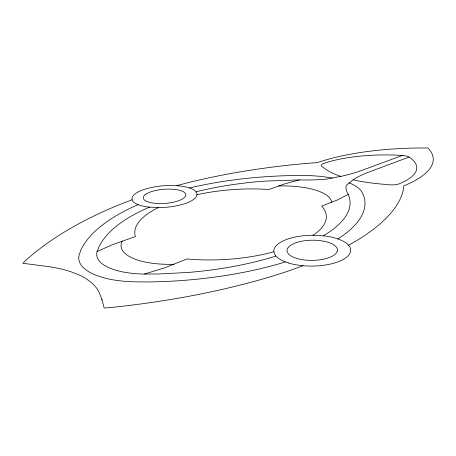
<?xml version="1.0" encoding="UTF-8"?>
<svg xmlns="http://www.w3.org/2000/svg" width="456" height="456" viewBox="0 0 456 456"><rect width="100%" height="100%" fill="white"/><g stroke="black" fill="none" stroke-linecap="round" stroke-linejoin="round"><path stroke-width="0.68" d="M275.937 255.998L270.967 257.583A166.696 58.015 -4.1 0 1 188.698 272.409L159.053 273.97L144.398 274.05A61.851 23.923 -5.1 0 1 97.105 251.507L99.311 246.035L102.452 240.705L106.476 235.53A187.251 74.698 -1.5 0 1 145.857 208.745L149.574 207.166M353.121 179.789L357.071 180.656A81.06 24.225 0.9 0 0 381.222 184.047L388.854 184.771A10.157 3.283 0.9 0 0 400.459 183.284L404.791 181.243A83.442 25.838 -0.4 0 0 411.529 158.853L409.055 157.058L368.727 172.146A128.546 43.132 2.9 0 0 353.816 179.333L346.281 185.313A92.22 30.147 2 0 0 348.27 194.307L349.644 198.394L350.145 202.612L349.723 206.938A165.539 57.353 -3.9 0 1 326.41 233.934L323.224 235.803M312.998 235.25L314.8 234.07A97.863 35.557 -2.9 0 0 321.685 206.083L337.822 199.819L348.27 194.307M337.799 238.904L340.182 237.451A189.571 65.67 -4.1 0 0 363.506 195.242L361.75 191.725A63.868 21.831 -1.1 0 0 350.453 183.403L348.977 182.827M288.238 262.924A38.447 15.407 -0.7 0 0 334.465 263.026A38.447 15.407 -0.7 0 0 348.561 245.237L358.342 239.622A319.2 101.585 -5.7 0 0 403.56 188.402L403.691 185.917A141.126 42.414 -1.3 0 0 430.407 150.919L427.984 147.961L417.645 147.995A166.913 56.419 2.2 0 0 317.279 162.621L310.542 163.094A473.681 229.225 3.7 0 0 188.807 182.474L176.575 185.677M97.105 251.507L113.544 244.251L135.386 236.618A99.972 37.147 -2.8 0 1 156.385 208.609L158.488 207.605M138.162 204.67L135.341 205.85A215.825 86.914 -1.3 0 0 80.843 250.144L79.11 255.024A74.972 29.104 -5.3 0 0 83.38 267.695L84.542 268.652A71.421 27.765 -5.4 0 0 100.474 276.769L102.549 277.453A74.972 29.104 -5.3 0 0 133.317 281.802L146.342 281.962A189.474 65.618 -4.1 0 0 281.466 263.129L285.285 261.898M132.132 199.796L120.686 204.145A468.825 223.451 3.9 0 0 26.682 259.532L22.8 263.266L46.825 266.378A131.334 53.711 -11.3 0 1 71.98 272.141L75.867 273.646A91.126 37.118 -10.2 0 1 87.523 279.739L90.362 281.768A131.334 53.711 -11.3 0 1 100.126 294.895L102.047 299.98M409.055 157.058A9.411 2.799 0.9 0 0 402.34 155.445L361.956 170.35A104.093 30.341 -1.5 0 1 342.142 176.101L325.236 179.311A79.777 23.666 -1 0 1 299.284 179.915L265.369 181.1A185.962 73.661 -1.4 0 0 200.344 190.762L196.04 191.851M303.12 265.717L288.694 270.915A316.207 100.257 -5.5 0 1 114.593 307.105L104.179 308.039L101.853 299.261M348.561 245.237L348.549 245.225A38.389 15.384 -0.7 0 0 340.478 239.924L337.679 238.858A38.447 15.407 -0.7 0 0 324.279 235.912L312.896 235.25A38.447 15.407 -0.7 0 0 273.856 251.706L270.75 252.624A98.576 36.024 -3.1 0 1 187.023 258.962L164.981 267.706L144.398 274.05M189.645 187.997L192.899 187.199A215.933 87.005 -1.3 0 1 295.477 175.503L305.275 175.514A63.868 21.831 -1.1 0 1 330.366 177.743L332.276 178.119M299.284 179.915L284.897 183.802L268.949 189.491A99.248 36.657 -2.6 0 0 199.739 194.159L196.992 194.792A32.61 10.819 -4.3 0 1 158.585 207.611L148.673 207.081A32.61 10.819 -4.3 0 1 138.248 204.704L136.344 203.86A32.61 10.819 -4.3 0 1 144.7 189.268A32.61 10.819 -4.3 0 1 187.53 187.359L189.742 188.026A32.61 10.819 -4.3 0 1 195.829 191.554L196.952 193.692L196.992 194.82M402.34 155.445L396.053 155.12A88.891 28.791 0.9 0 0 330.11 161.47L324.9 163.037A9.485 2.918 -0.5 0 0 321.993 166.56L324.883 168.623A81.06 24.225 0.9 0 0 337.714 175.292L340.849 176.386M288.249 262.924L285.154 261.852A38.447 15.407 -0.7 0 1 276.29 256.437L275.059 254.898L273.856 251.706M173.964 264.263A58.18 22.196 -4.4 0 1 122.174 241.138M278.519 185.991A52.104 18.194 -1.6 0 1 331.643 202.316M337.28 251.022L336.881 252.077A25.177 10.083 -0.7 0 1 319.707 259.846L317.085 260.142A25.177 10.083 -0.7 0 1 287.861 247.984L288.654 246.981A25.177 10.083 -0.7 0 1 302.642 241.059L305.064 240.694A25.177 10.083 -0.7 0 1 337.28 251.022M145.054 194.786L144.273 195.533A21.358 7.079 -4.3 0 0 167.534 203.159L169.769 202.869A21.358 7.079 -4.3 0 0 183.534 198.297L184.452 197.551A21.358 7.079 -4.3 0 0 164.023 189.268L161.851 189.468A21.358 7.079 -4.3 0 0 145.054 194.786"/></g></svg>
